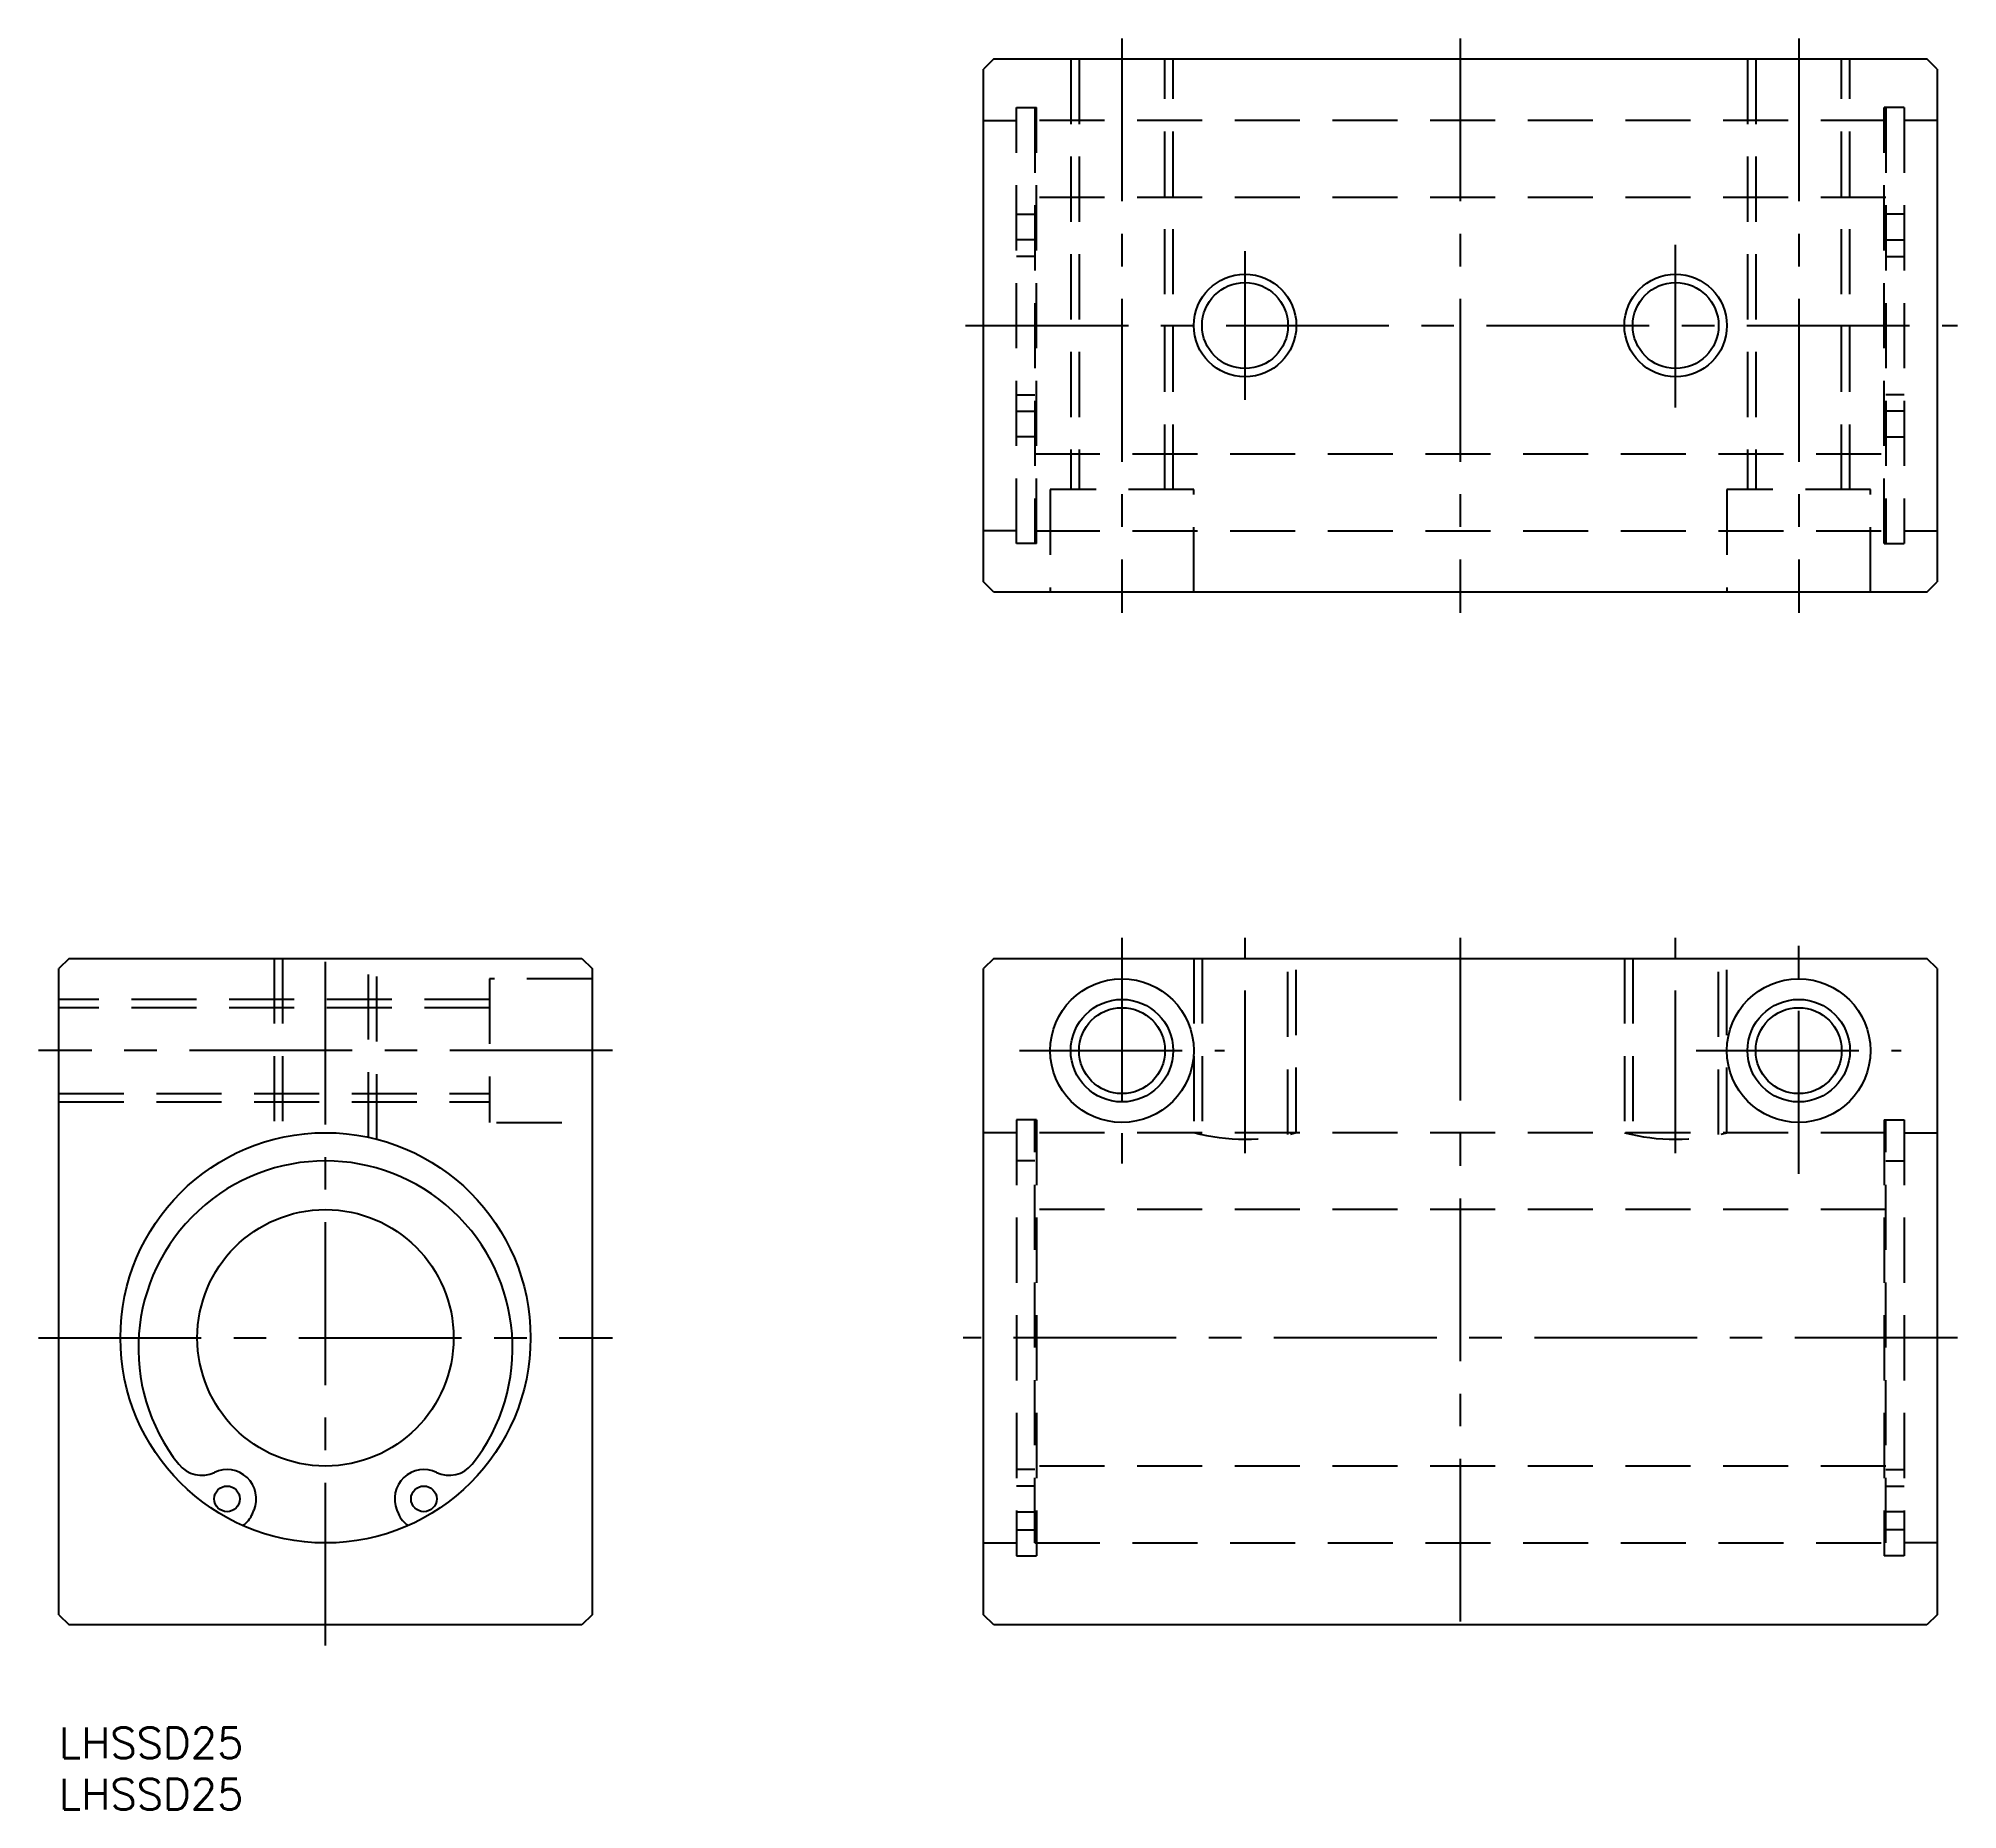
# Model space of a CAD drawing. Extents: x -2 to 185, y -8 to 165.
import ezdxf

# ---------------------------------------------------------------- set-up
doc = ezdxf.new("R2010")
doc.units = 0
doc.header["$LTSCALE"] = 0.5
doc.linetypes.add('CENTER', pattern=[50.8, 31.75, -6.35, 6.35, -6.35])
doc.linetypes.add('DASHED', pattern=[19.05, 12.7, -6.35])
for name, color, linetype in [('MSM_CENTER', 1, 'CENTER'), ('MSM_CONTINUOUS', 7, 'CONTINUOUS'), ('MSM_DASHED', 4, 'DASHED'), ('MSM_NARROW', 5, 'CONTINUOUS'), ('MSM_PART_NUMBER', 7, 'CONTINUOUS')]:
    doc.layers.add(name, color=color, linetype=linetype)
doc.styles.get("Standard").update_dxf_attribs({"font": 'txt.shx', "height": 3, "bigfont": 'bigfont.shx'})

# ---------------------------------------------------------------- blocks, each defined once
blk = doc.blocks.new('*U2')
at = {"layer": 'MSM_PART_NUMBER'}
blk.add_text('LHSSD25', height=3, dxfattribs=at).set_placement((0, -3))
blk = doc.blocks.new('*U3')
at = {"layer": 'MSM_PART_NUMBER'}
blk.add_text('LHSSD25', height=3, dxfattribs=at).set_placement((0, -8))

msp = doc.modelspace()

# ---------------------------------------------------------------- linework, layer by layer
at = {"layer": 'MSM_CENTER'}
for p, q in [((103.69, 164.7), (103.69, 108.7)), ((136.69, 164.7), (136.69, 108.7)), ((169.69, 164.7), (169.69, 108.7)), ((157.69, 128.7), (157.69, 144.7)), ((115.69, 129.45), (115.69, 143.95)), ((88.44, 136.7), (185.19, 136.7)), ((26, 8), (26, 77)), ((103.69, 77), (103.69, 55)), ((115.69, 56), (115.69, 77)), ((136.69, 77), (136.69, 8)), ((157.69, 56), (157.69, 77)), ((169.69, 54), (169.69, 77)), ((54, 66), (-2, 66)), ((93.69, 66), (113.69, 66)), ((159.69, 66), (179.69, 66)), ((-2, 38), (54, 38)), ((185.19, 38), (88.19, 38))]:
    msp.add_line(p, q, dxfattribs=at)
at = {"layer": 'MSM_CONTINUOUS'}
for p, q in [((91.19, 162.7), (90.19, 161.7)), ((90.19, 111.7), (90.19, 161.7)), ((91.19, 162.7), (182.19, 162.7)), ((183.19, 161.7), (182.19, 162.7)), ((183.19, 161.7), (183.19, 111.7)), ((91.19, 110.7), (90.19, 111.7)), ((182.19, 110.7), (91.19, 110.7)), ((182.19, 110.7), (183.19, 111.7)), ((1, 75), (0, 74)), ((1, 75), (51, 75)), ((51, 75), (52, 74)), ((91.19, 75), (90.19, 74)), ((91.19, 75), (182.19, 75)), ((183.19, 74), (182.19, 75)), ((0, 11), (0, 74)), ((52, 74), (52, 11)), ((90.19, 11), (90.19, 74)), ((183.19, 74), (183.19, 11)), ((18.88, 20.84), (19.03, 21.21)), ((32.97, 21.21), (33.12, 20.84)), ((0, 11), (1, 10)), ((51, 10), (1, 10)), ((52, 11), (51, 10)), ((91.19, 10), (90.19, 11)), ((182.19, 10), (91.19, 10)), ((183.19, 11), (182.19, 10))]:
    msp.add_line(p, q, dxfattribs=at)
for centre, radius in [((115.69, 136.7), 4.19), ((157.69, 136.7), 4.19), ((103.69, 66), 7), ((169.69, 66), 7), ((103.69, 66), 4.19), ((169.69, 66), 4.19), ((26, 38), 20), ((26, 38), 12.5), ((16.4, 22.3), 1.25), ((35.6, 22.3), 1.25)]:
    msp.add_circle(centre, radius, dxfattribs=at)
for centre, radius, start, end in [((26, 37), 18.25, 321.621, 218.379), ((13.93, 27.44), 2.85, 218.379, 295.7059), ((16.4, 22.3), 2.85, 337.4615, 115.7059), ((35.6, 22.3), 2.85, 64.2941, 202.5385), ((38.07, 27.44), 2.85, 244.2941, 321.621), ((16.57, 21.79), 2.5, 303.0556, 337.4615), ((35.43, 21.79), 2.5, 202.5385, 236.9444)]:
    msp.add_arc(centre, radius, start, end, dxfattribs=at)
at = {"layer": 'MSM_DASHED'}
for p, q in [((98.69, 162.7), (98.69, 120.7)), ((99.5, 162.7), (99.5, 120.7)), ((107.88, 120.7), (107.88, 162.7)), ((108.69, 120.7), (108.69, 162.7)), ((164.69, 162.7), (164.69, 120.7)), ((165.5, 162.7), (165.5, 120.7)), ((173.88, 120.7), (173.88, 162.7)), ((174.69, 120.7), (174.69, 162.7)), ((93.39, 115.45), (93.39, 157.95)), ((93.39, 157.95), (95.34, 157.95)), ((95.19, 157.95), (95.19, 115.45)), ((95.34, 115.45), (95.34, 157.95)), ((178.04, 115.45), (178.04, 157.95)), ((179.99, 157.95), (178.04, 157.95)), ((178.19, 157.95), (178.19, 115.45)), ((179.99, 157.95), (179.99, 115.45)), ((90.19, 156.7), (93.39, 156.7)), ((178.19, 156.7), (95.19, 156.7)), ((183.19, 156.7), (179.99, 156.7)), ((178.19, 149.2), (95.19, 149.2)), ((93.39, 147.55), (95.19, 147.55)), ((179.99, 147.55), (178.19, 147.55)), ((95.19, 145.05), (93.39, 145.05)), ((178.19, 145.05), (179.99, 145.05)), ((95.19, 143.45), (93.39, 143.45)), ((178.19, 143.45), (179.99, 143.45)), ((93.39, 129.95), (95.19, 129.95)), ((179.99, 129.95), (178.19, 129.95)), ((93.39, 128.35), (95.19, 128.35)), ((179.99, 128.35), (178.19, 128.35)), ((95.19, 125.85), (93.39, 125.85)), ((178.19, 125.85), (179.99, 125.85)), ((95.19, 124.2), (178.19, 124.2)), ((110.69, 120.7), (96.69, 120.7)), ((96.69, 120.7), (96.69, 110.7)), ((110.69, 110.7), (110.69, 120.7)), ((176.69, 120.7), (162.69, 120.7)), ((162.69, 120.7), (162.69, 110.7)), ((176.69, 110.7), (176.69, 120.7)), ((93.39, 116.7), (90.19, 116.7)), ((95.19, 116.7), (178.19, 116.7)), ((179.99, 116.7), (183.19, 116.7)), ((95.34, 115.45), (93.39, 115.45)), ((178.04, 115.45), (179.99, 115.45)), ((21, 75), (21, 57.36)), ((21.81, 75), (21.81, 57.56)), ((30.19, 57.56), (30.19, 75)), ((31, 57.36), (31, 75)), ((110.69, 75), (110.69, 58)), ((111.5, 75), (111.5, 57.81)), ((119.88, 57.81), (119.88, 75)), ((120.69, 58), (120.69, 75)), ((152.69, 75), (152.69, 58)), ((153.5, 75), (153.5, 57.81)), ((161.88, 57.81), (161.88, 75)), ((162.69, 58), (162.69, 75)), ((42, 73), (42, 59)), ((52, 73), (42, 73)), ((42, 71), (0, 71)), ((42, 70.19), (0, 70.19)), ((0, 61.81), (42, 61.81)), ((0, 61), (42, 61)), ((42.69, 59), (52, 59)), ((95.34, 59.25), (93.39, 59.25)), ((93.39, 59.25), (93.39, 16.75)), ((95.19, 18), (95.19, 59.25)), ((95.34, 59.25), (95.34, 16.75)), ((178.04, 59.25), (179.99, 59.25)), ((178.04, 59.25), (178.04, 16.75)), ((178.19, 18), (178.19, 59.25)), ((179.99, 59.25), (179.99, 16.75)), ((93.39, 58), (90.19, 58)), ((178.19, 58), (95.19, 58)), ((179.99, 58), (183.19, 58)), ((95.19, 55.25), (93.39, 55.25)), ((178.19, 55.25), (179.99, 55.25)), ((178.19, 50.5), (95.19, 50.5)), ((95.19, 25.15), (93.39, 25.15)), ((178.19, 25.5), (95.19, 25.5)), ((178.19, 25.15), (179.99, 25.15)), ((95.19, 23.55), (93.39, 23.55)), ((178.19, 23.55), (179.99, 23.55)), ((93.39, 21.05), (95.19, 21.05)), ((179.99, 21.05), (178.19, 21.05)), ((93.39, 19.29), (95.19, 19.29)), ((179.99, 19.29), (178.19, 19.29)), ((90.19, 18), (93.39, 18)), ((95.19, 18), (178.19, 18)), ((183.19, 18), (179.99, 18)), ((93.39, 16.75), (95.34, 16.75)), ((179.99, 16.75), (178.04, 16.75))]:
    msp.add_line(p, q, dxfattribs=at)
for centre, radius, start, end in [((115.69, 77.37), 20, 255.5239, 284.4731), ((157.69, 77.37), 20.01, 255.5277, 284.4747)]:
    msp.add_arc(centre, radius, start, end, dxfattribs=at)
at = {"layer": 'MSM_NARROW'}
for centre in [(115.69, 136.7), (157.69, 136.7), (103.69, 66), (169.69, 66)]:
    msp.add_circle(centre, 5, dxfattribs=at)

# ---------------------------------------------------------------- block references
at = {"layer": 'MSM_CONTINUOUS'}
for name in ['*U2', '*U3']:
    msp.add_blockref(name, (0, 0), dxfattribs=at)

doc.saveas('drawing.dxf')
